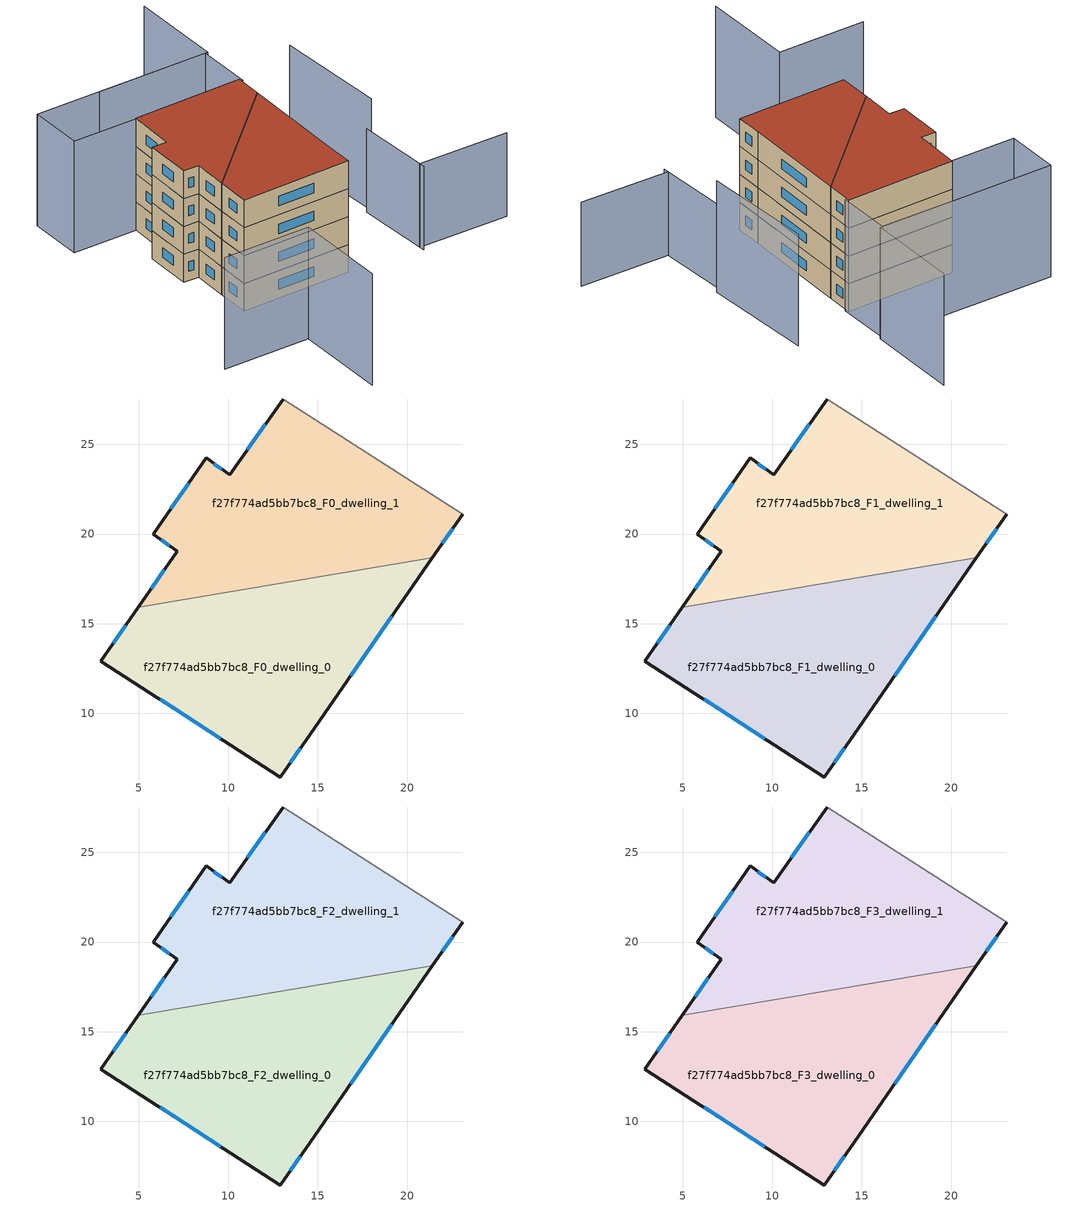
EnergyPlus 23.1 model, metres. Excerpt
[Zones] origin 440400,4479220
f27f774ad5bb7bc8_F0_dwelling_0
 floor ground (EU_floor_Construction): 21.41,18.68 14.58,8.83 12.92,6.44 2.9,12.91 4.99,15.91 z0
 wall outside (EU_wall_Construction): 4.99,15.91 2.9,12.91 12.92,6.44 14.58,8.83 21.41,18.68 z0:3
 wall to f27f774ad5bb7bc8_F0_dwelling_1 (EU_wall_Construction): 21.41,18.68 4.99,15.91 z0:3
 window (EU_Window_Construction): 16.84,12.1 19.14,15.41 / 13.47,7.23 14.03,8.04 / 6.22,10.77 9.6,8.58 / 4.3,14.91 3.59,13.9 z0.99:2.01
f27f774ad5bb7bc8_F0_dwelling_1
 floor ground (EU_floor_Construction): 23.09,21.1 21.41,18.68 4.99,15.91 7.16,19.04 5.83,19.99 8.77,24.25 10.09,23.3 13.08,27.54 z0
 wall outside (EU_wall_Construction): 13.08,27.54 10.09,23.3 8.77,24.25 5.83,19.99 7.16,19.04 4.99,15.91 / 21.41,18.68 23.09,21.1 z0:3
 wall adiabatic (EU_wall_Construction): 23.09,21.1 13.08,27.54 z0:3
 window (EU_Window_Construction): 9.65,23.62 9.21,23.94 / 12.09,26.13 11.08,24.7 / 21.96,19.48 22.53,20.3 / 6.44,18 5.71,16.94 / 6.27,19.68 6.72,19.35 / 7.79,22.84 6.8,21.4 z0.99:2.01
f27f774ad5bb7bc8_F1_dwelling_0
 floor to f27f774ad5bb7bc8_F0_dwelling_0 (EU_floor_Construction): 21.41,18.68 14.58,8.83 12.92,6.44 2.9,12.91 4.99,15.91 z3
 wall outside (EU_wall_Construction): 4.99,15.91 2.9,12.91 12.92,6.44 14.58,8.83 21.41,18.68 z3:6
 wall to f27f774ad5bb7bc8_F1_dwelling_1 (EU_wall_Construction): 21.41,18.68 4.99,15.91 z3:6
 window (EU_Window_Construction): 16.84,12.1 19.14,15.41 / 13.47,7.23 14.03,8.04 / 6.22,10.77 9.6,8.58 / 4.3,14.91 3.59,13.9 z3.99:5.01
f27f774ad5bb7bc8_F1_dwelling_1
 floor to f27f774ad5bb7bc8_F0_dwelling_1 (EU_floor_Construction): 23.09,21.1 21.41,18.68 4.99,15.91 7.16,19.04 5.82,19.99 8.77,24.25 10.09,23.3 13.07,27.54 z3
 wall outside (EU_wall_Construction): 13.08,27.54 10.09,23.3 8.77,24.25 5.83,19.99 7.16,19.04 4.99,15.91 / 21.41,18.68 23.09,21.1 z3:6
 wall adiabatic (EU_wall_Construction): 23.09,21.1 13.08,27.54 z3:6
 window (EU_Window_Construction): 9.65,23.62 9.21,23.94 / 12.09,26.13 11.08,24.7 / 21.96,19.48 22.53,20.3 / 6.44,18 5.71,16.94 / 6.27,19.68 6.72,19.35 / 7.79,22.84 6.8,21.4 z3.99:5.01
f27f774ad5bb7bc8_F2_dwelling_0
 floor to f27f774ad5bb7bc8_F1_dwelling_0 (EU_floor_Construction): 21.41,18.68 14.58,8.83 12.92,6.44 2.9,12.91 4.99,15.91 z6
 wall outside (EU_wall_Construction): 4.99,15.91 2.9,12.91 12.92,6.44 14.58,8.83 21.41,18.68 z6:9
 wall to f27f774ad5bb7bc8_F2_dwelling_1 (EU_wall_Construction): 21.41,18.68 4.99,15.91 z6:9
 window (EU_Window_Construction): 16.84,12.1 19.14,15.41 / 13.47,7.23 14.03,8.04 / 6.22,10.77 9.6,8.58 / 4.3,14.91 3.59,13.9 z6.99:8.01
f27f774ad5bb7bc8_F2_dwelling_1
 floor to f27f774ad5bb7bc8_F1_dwelling_1 (EU_floor_Construction): 23.09,21.1 21.41,18.68 4.99,15.91 7.16,19.04 5.82,19.99 8.77,24.25 10.09,23.3 13.07,27.54 z6
 wall outside (EU_wall_Construction): 13.08,27.54 10.09,23.3 8.77,24.25 5.83,19.99 7.16,19.04 4.99,15.91 / 21.41,18.68 23.09,21.1 z6:9
 wall adiabatic (EU_wall_Construction): 23.09,21.1 13.08,27.54 z6:9
 window (EU_Window_Construction): 9.65,23.62 9.21,23.94 / 12.09,26.13 11.08,24.7 / 21.96,19.48 22.53,20.3 / 6.44,18 5.71,16.94 / 6.27,19.68 6.72,19.35 / 7.79,22.84 6.8,21.4 z6.99:8.01
f27f774ad5bb7bc8_F3_dwelling_0
 floor to f27f774ad5bb7bc8_F2_dwelling_0 (EU_floor_Construction): 21.41,18.68 14.58,8.83 12.92,6.44 2.9,12.91 4.99,15.91 z9
 wall outside (EU_wall_Construction): 4.99,15.91 2.9,12.91 12.92,6.44 14.58,8.83 21.41,18.68 z9:12
 wall to f27f774ad5bb7bc8_F3_dwelling_1 (EU_wall_Construction): 21.41,18.68 4.99,15.91 z9:12
 window (EU_Window_Construction): 16.84,12.1 19.14,15.41 / 13.47,7.23 14.03,8.04 / 6.22,10.77 9.6,8.58 / 4.3,14.91 3.59,13.9 z9.99:11.01
 roof outside (EU_roof_Construction): 14.58,8.83 21.41,18.68 4.99,15.91 2.9,12.91 12.92,6.44 z12
f27f774ad5bb7bc8_F3_dwelling_1
 floor to f27f774ad5bb7bc8_F2_dwelling_1 (EU_floor_Construction): 23.09,21.1 21.41,18.68 4.99,15.91 7.16,19.04 5.82,19.99 8.77,24.25 10.09,23.3 13.07,27.54 z9
 wall outside (EU_wall_Construction): 13.08,27.54 10.09,23.3 8.77,24.25 5.83,19.99 7.16,19.04 4.99,15.91 / 21.41,18.68 23.09,21.1 z9:12
 wall adiabatic (EU_wall_Construction): 23.09,21.1 13.08,27.54 z9:12
 window (EU_Window_Construction): 9.65,23.62 9.21,23.94 / 12.09,26.13 11.08,24.7 / 21.96,19.48 22.53,20.3 / 6.44,18 5.71,16.94 / 6.27,19.68 6.72,19.35 / 7.79,22.84 6.8,21.4 z9.99:11.01
 roof outside (EU_roof_Construction): 21.41,18.68 23.09,21.1 13.08,27.54 10.09,23.3 8.77,24.25 5.83,19.99 7.16,19.04 4.99,15.91 z12
shading: 19.54,1.88 27.59,-3.65 / 19.23,1.38 23.68,8.73 z0:9; -7.45,10.83 0.43,5.58 / 0.43,5.58 -5.23,-2.9 / 24.13,8.46 30.48,18.93 / 32.25,34.05 26.58,25.56 / 26.58,25.56 16.39,32.36 / 10.48,36.3 26.36,25.72 / 26.36,25.72 23.05,20.76 / 23.05,20.76 7.18,31.34 / 7.18,31.34 10.48,36.3 z0:12
[Building]
EU S2 Campaign: North Axis=0; Terrain=City; Solar Distribution=FullExterior
[Site:Location]
Madrid: Latitude=40.5; Longitude=-3.5; Time Zone=1; Elevation=609
[SizingPeriod:WeatherFileDays]
AnnualSizingPeriod: Begin Month=1; Begin Day of Month=1; End Month=12; End Day of Month=31; Day of Week for Start Day=Monday; Use Weather File Daylight Saving Period=No; Use Weather File Rain and Snow Indicators=No
[MATERIAL]
EU_InternalMass_Material: Roughness=MediumRough; Thickness=0.1; Conductivity=1; Density=1800; Specific Heat=900; Thermal Absorptance=0.9; Solar Absorptance=0.7; Visible Absorptance=0.7
[MATERIAL:NOMASS] Roughness=MediumRough; Thermal Absorptance=0.9; Solar Absorptance=0.7; Visible Absorptance=0.7
Name | Thermal Resistance
EU_wall_NoMass | 0.609216
EU_roof_NoMass | 0.513268
EU_floor_NoMass | 0.568163
[WINDOWMATERIAL:SIMPLEGLAZINGSYSTEM]
EU_Window_SimpleGlazing: UFactor=5.50606; Solar Heat Gain Coefficient=0.85; Visible Transmittance=0.85
[CONSTRUCTION]
EU_wall_Construction: EU_wall_NoMass
EU_roof_Construction: EU_roof_NoMass
EU_floor_Construction: EU_floor_NoMass
EU_Window_Construction: EU_Window_SimpleGlazing
EU_InternalMass_Construction: EU_InternalMass_Material
[ZONE] Type=1; Multiplier=1; Ceiling Height=autocalculate; Floor Area=autocalculate; Part of Total Floor Area=Yes
Name | Volume
f27f774ad5bb7bc8_F0_dwelling_0 | 331.398
f27f774ad5bb7bc8_F1_dwelling_0; f27f774ad5bb7bc8_F2_dwelling_0; f27f774ad5bb7bc8_F3_dwelling_0 | 331.399
f27f774ad5bb7bc8_F0_dwelling_1; f27f774ad5bb7bc8_F1_dwelling_1; f27f774ad5bb7bc8_F2_dwelling_1; f27f774ad5bb7bc8_F3_dwelling_1 | 331.374
[INTERNALMASS] Construction=EU_InternalMass_Construction
Name | Zone or ZoneList | Surface Area
f27f774ad5bb7bc8_F0_dwelling_0_EU_InternalMass | f27f774ad5bb7bc8_F0_dwelling_0 | 110.466
f27f774ad5bb7bc8_F0_dwelling_1_EU_InternalMass | f27f774ad5bb7bc8_F0_dwelling_1 | 110.458
f27f774ad5bb7bc8_F1_dwelling_0_EU_InternalMass | f27f774ad5bb7bc8_F1_dwelling_0 | 110.466
f27f774ad5bb7bc8_F1_dwelling_1_EU_InternalMass | f27f774ad5bb7bc8_F1_dwelling_1 | 110.458
f27f774ad5bb7bc8_F2_dwelling_0_EU_InternalMass | f27f774ad5bb7bc8_F2_dwelling_0 | 110.466
f27f774ad5bb7bc8_F2_dwelling_1_EU_InternalMass | f27f774ad5bb7bc8_F2_dwelling_1 | 110.458
f27f774ad5bb7bc8_F3_dwelling_0_EU_InternalMass | f27f774ad5bb7bc8_F3_dwelling_0 | 110.466
f27f774ad5bb7bc8_F3_dwelling_1_EU_InternalMass | f27f774ad5bb7bc8_F3_dwelling_1 | 110.458
[OTHEREQUIPMENT] Fuel Type=Electricity; Design Level Calculation Method=Watts/Area; Power per Zone Floor Area=1; Fraction Latent=0; Fraction Radiant=0; Fraction Lost=0; Carbon Dioxide Generation Rate=0; EndUse Subcategory=EU_Step8_InternalGains
Name | Zone or ZoneList or Space or SpaceList | Schedule
EU_Step8_InternalGain_f27f774ad5bb7bc8_F0_dwelling_0_f000 | f27f774ad5bb7bc8_F0_dwelling_0 | EU_Step8_GainSchedule_f27f774ad5bb7bc8_F0_dwelling_0_f000
EU_Step8_InternalGain_f27f774ad5bb7bc8_F0_dwelling_1_f000 | f27f774ad5bb7bc8_F0_dwelling_1 | EU_Step8_GainSchedule_f27f774ad5bb7bc8_F0_dwelling_1_f000
EU_Step8_InternalGain_f27f774ad5bb7bc8_F1_dwelling_0_f000 | f27f774ad5bb7bc8_F1_dwelling_0 | EU_Step8_GainSchedule_f27f774ad5bb7bc8_F1_dwelling_0_f000
EU_Step8_InternalGain_f27f774ad5bb7bc8_F1_dwelling_1_f000 | f27f774ad5bb7bc8_F1_dwelling_1 | EU_Step8_GainSchedule_f27f774ad5bb7bc8_F1_dwelling_1_f000
EU_Step8_InternalGain_f27f774ad5bb7bc8_F2_dwelling_0_f000 | f27f774ad5bb7bc8_F2_dwelling_0 | EU_Step8_GainSchedule_f27f774ad5bb7bc8_F2_dwelling_0_f000
EU_Step8_InternalGain_f27f774ad5bb7bc8_F2_dwelling_1_f000 | f27f774ad5bb7bc8_F2_dwelling_1 | EU_Step8_GainSchedule_f27f774ad5bb7bc8_F2_dwelling_1_f000
EU_Step8_InternalGain_f27f774ad5bb7bc8_F3_dwelling_0_f000 | f27f774ad5bb7bc8_F3_dwelling_0 | EU_Step8_GainSchedule_f27f774ad5bb7bc8_F3_dwelling_0_f000
EU_Step8_InternalGain_f27f774ad5bb7bc8_F3_dwelling_1_f000 | f27f774ad5bb7bc8_F3_dwelling_1 | EU_Step8_GainSchedule_f27f774ad5bb7bc8_F3_dwelling_1_f000
[ZONEVENTILATION:DESIGNFLOWRATE] Schedule=EU_AlwaysOn; Design Flow Rate Calculation Method=AirChanges/Hour; Air Changes per Hour=0.752966; Ventilation Type=Natural; Fan Pressure Rise=0; Fan Total Efficiency=1; Constant Term Coefficient=1; Temperature Term Coefficient=0; Velocity Term Coefficient=0; Velocity Squared Term Coefficient=0; Minimum Indoor Temperature=-100; Maximum Indoor Temperature=100; Delta Temperature=-100; Minimum Outdoor Temperature=-100; Maximum Outdoor Temperature=100; Maximum Wind Speed=40
Name | Zone or ZoneList or Space or SpaceList
EU_ConstantAir_f27f774ad5bb7bc8_F0_dwelling_0 | f27f774ad5bb7bc8_F0_dwelling_0
EU_ConstantAir_f27f774ad5bb7bc8_F0_dwelling_1 | f27f774ad5bb7bc8_F0_dwelling_1
EU_ConstantAir_f27f774ad5bb7bc8_F1_dwelling_0 | f27f774ad5bb7bc8_F1_dwelling_0
EU_ConstantAir_f27f774ad5bb7bc8_F1_dwelling_1 | f27f774ad5bb7bc8_F1_dwelling_1
EU_ConstantAir_f27f774ad5bb7bc8_F2_dwelling_0 | f27f774ad5bb7bc8_F2_dwelling_0
EU_ConstantAir_f27f774ad5bb7bc8_F2_dwelling_1 | f27f774ad5bb7bc8_F2_dwelling_1
EU_ConstantAir_f27f774ad5bb7bc8_F3_dwelling_0 | f27f774ad5bb7bc8_F3_dwelling_0
EU_ConstantAir_f27f774ad5bb7bc8_F3_dwelling_1 | f27f774ad5bb7bc8_F3_dwelling_1
[HVACTEMPLATE:THERMOSTAT] Constant Heating Setpoint=20; Constant Cooling Setpoint=50
EU_HeatOnly_f27f774ad5bb7bc8_F0_dwelling_0; EU_HeatOnly_f27f774ad5bb7bc8_F0_dwelling_1; EU_HeatOnly_f27f774ad5bb7bc8_F1_dwelling_0; EU_HeatOnly_f27f774ad5bb7bc8_F1_dwelling_1; EU_HeatOnly_f27f774ad5bb7bc8_F2_dwelling_0; EU_HeatOnly_f27f774ad5bb7bc8_F2_dwelling_1; EU_HeatOnly_f27f774ad5bb7bc8_F3_dwelling_0; EU_HeatOnly_f27f774ad5bb7bc8_F3_dwelling_1
[HVACTEMPLATE:ZONE:IDEALLOADSAIRSYSTEM] System Availability Schedule=EU_AlwaysOn; Maximum Heating Supply Air Temperature=50; Minimum Cooling Supply Air Temperature=13; Maximum Heating Supply Air Humidity Ratio=0.0156; Minimum Cooling Supply Air Humidity Ratio=0.0077; Heating Limit=NoLimit; Cooling Limit=NoLimit; Heating Availability Schedule=EU_AlwaysOn; Cooling Availability Schedule=EU_CoolingOff; Dehumidification Control Type=ConstantSensibleHeatRatio; Cooling Sensible Heat Ratio=0.7; Dehumidification Setpoint=60; Humidification Control Type=None; Humidification Setpoint=30; Outdoor Air Method=None; Outdoor Air Flow Rate per Person=0.00944; Outdoor Air Flow Rate per Zone Floor Area=0; Outdoor Air Flow Rate per Zone=0; Demand Controlled Ventilation Type=None; Outdoor Air Economizer Type=NoEconomizer; Heat Recovery Type=None; Sensible Heat Recovery Effectiveness=0.7; Latent Heat Recovery Effectiveness=0.65
Name | Template Thermostat
f27f774ad5bb7bc8_F0_dwelling_0 | EU_HeatOnly_f27f774ad5bb7bc8_F0_dwelling_0
f27f774ad5bb7bc8_F0_dwelling_1 | EU_HeatOnly_f27f774ad5bb7bc8_F0_dwelling_1
f27f774ad5bb7bc8_F1_dwelling_0 | EU_HeatOnly_f27f774ad5bb7bc8_F1_dwelling_0
f27f774ad5bb7bc8_F1_dwelling_1 | EU_HeatOnly_f27f774ad5bb7bc8_F1_dwelling_1
f27f774ad5bb7bc8_F2_dwelling_0 | EU_HeatOnly_f27f774ad5bb7bc8_F2_dwelling_0
f27f774ad5bb7bc8_F2_dwelling_1 | EU_HeatOnly_f27f774ad5bb7bc8_F2_dwelling_1
f27f774ad5bb7bc8_F3_dwelling_0 | EU_HeatOnly_f27f774ad5bb7bc8_F3_dwelling_0
f27f774ad5bb7bc8_F3_dwelling_1 | EU_HeatOnly_f27f774ad5bb7bc8_F3_dwelling_1
[SIZING:ZONE] Zone Cooling Design Supply Air Temperature Input Method=SupplyAirTemperature; Zone Cooling Design Supply Air Temperature=13; Zone Heating Design Supply Air Temperature Input Method=SupplyAirTemperature; Zone Heating Design Supply Air Temperature=50; Zone Cooling Design Supply Air Humidity Ratio=0.008; Zone Heating Design Supply Air Humidity Ratio=0.008; Cooling Design Air Flow Method=DesignDay; Cooling Design Air Flow Rate=0; Cooling Minimum Air Flow per Zone Floor Area=0.000762; Cooling Minimum Air Flow=0; Cooling Minimum Air Flow Fraction=0.2; Heating Design Air Flow Method=DesignDay; Heating Design Air Flow Rate=0; Heating Maximum Air Flow per Zone Floor Area=0.002032; Heating Maximum Air Flow=0.141576; Heating Maximum Air Flow Fraction=0.3; Account for Dedicated Outdoor Air System=No; Dedicated Outdoor Air System Control Strategy=NeutralSupplyAir; Dedicated Outdoor Air Low Setpoint Temperature for Design=autosize; Dedicated Outdoor Air High Setpoint Temperature for Design=autosize; Zone Load Sizing Method=Sensible Load Only No Latent Load; Zone Latent Cooling Design Supply Air Humidity Ratio Input Method=HumidityRatioDifference; Zone Cooling Design Supply Air Humidity Ratio Difference=0.005; Zone Latent Heating Design Supply Air Humidity Ratio Input Method=HumidityRatioDifference; Zone Humidification Design Supply Air Humidity Ratio Difference=0.005
f27f774ad5bb7bc8_F0_dwelling_0; f27f774ad5bb7bc8_F0_dwelling_1; f27f774ad5bb7bc8_F1_dwelling_0; f27f774ad5bb7bc8_F1_dwelling_1; f27f774ad5bb7bc8_F2_dwelling_0; f27f774ad5bb7bc8_F2_dwelling_1; f27f774ad5bb7bc8_F3_dwelling_0; f27f774ad5bb7bc8_F3_dwelling_1
[SCHEDULE:CONSTANT]
Name | Hourly Value
EU_AlwaysOn | 1
EU_CoolingOff | 0
[SCHEDULE:FILE] Column Number=1; Rows to Skip at Top=0; Number of Hours of Data=8760; Column Separator=Comma; Interpolate to Timestep=No; Minutes per Item=60; Adjust Schedule for Daylight Savings=Yes
Name | File
EU_Step8_GainSchedule_f27f774ad5bb7bc8_F0_dwelling_0_f000 | ../../schedules/f27f774ad5bb7bc8/f27f774ad5bb7bc8_F0_dwelling_0_f000_gain.csv
EU_Step8_GainSchedule_f27f774ad5bb7bc8_F0_dwelling_1_f000 | ../../schedules/f27f774ad5bb7bc8/f27f774ad5bb7bc8_F0_dwelling_1_f000_gain.csv
EU_Step8_GainSchedule_f27f774ad5bb7bc8_F1_dwelling_0_f000 | ../../schedules/f27f774ad5bb7bc8/f27f774ad5bb7bc8_F1_dwelling_0_f000_gain.csv
EU_Step8_GainSchedule_f27f774ad5bb7bc8_F1_dwelling_1_f000 | ../../schedules/f27f774ad5bb7bc8/f27f774ad5bb7bc8_F1_dwelling_1_f000_gain.csv
EU_Step8_GainSchedule_f27f774ad5bb7bc8_F2_dwelling_0_f000 | ../../schedules/f27f774ad5bb7bc8/f27f774ad5bb7bc8_F2_dwelling_0_f000_gain.csv
EU_Step8_GainSchedule_f27f774ad5bb7bc8_F2_dwelling_1_f000 | ../../schedules/f27f774ad5bb7bc8/f27f774ad5bb7bc8_F2_dwelling_1_f000_gain.csv
EU_Step8_GainSchedule_f27f774ad5bb7bc8_F3_dwelling_0_f000 | ../../schedules/f27f774ad5bb7bc8/f27f774ad5bb7bc8_F3_dwelling_0_f000_gain.csv
EU_Step8_GainSchedule_f27f774ad5bb7bc8_F3_dwelling_1_f000 | ../../schedules/f27f774ad5bb7bc8/f27f774ad5bb7bc8_F3_dwelling_1_f000_gain.csv
